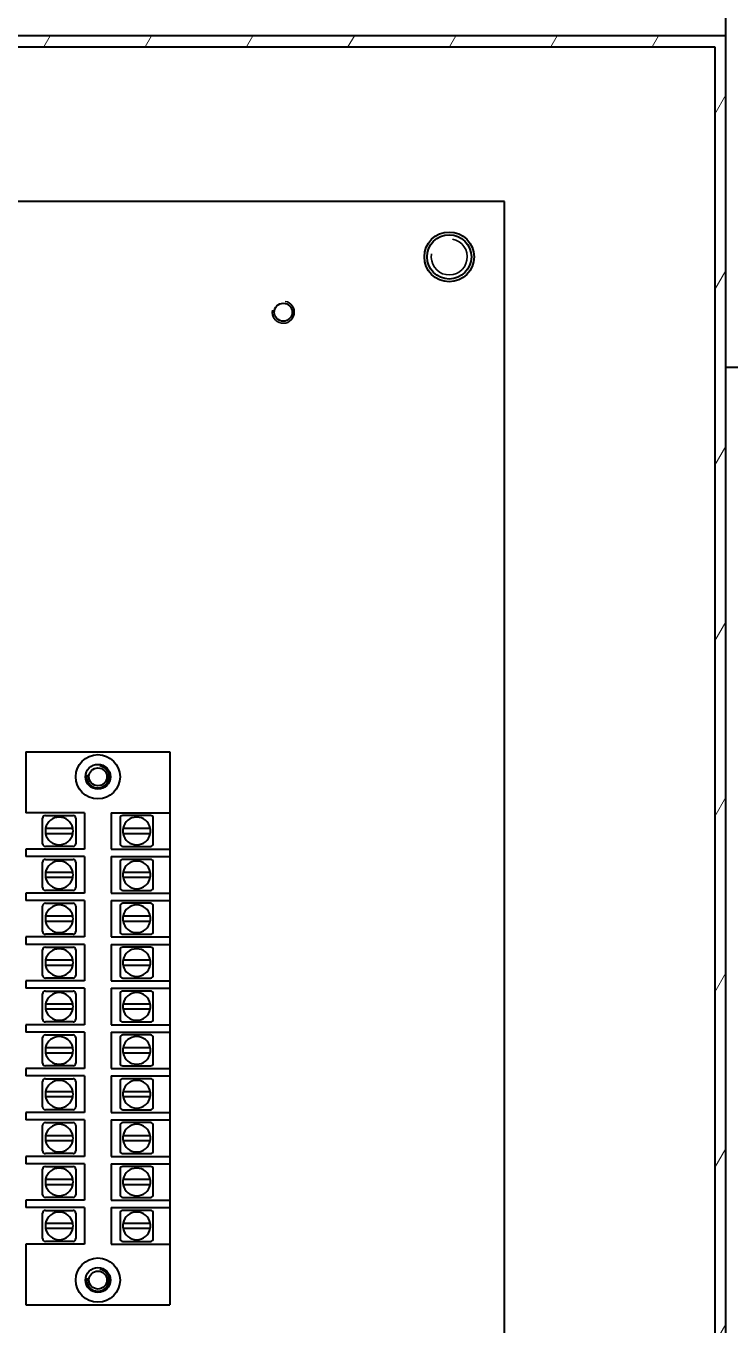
# Model space of a CAD drawing. Header units: millimetres. Extents: x 0 to 4205, y 0 to 2970.
# Drawn here: x 1985.8 to 2113.1, y 2420.3 to 2655.1 of the extents above; entities that cross this region are included whole.
import ezdxf

# ---------------------------------------------------------------- set-up
doc = ezdxf.new("R2010")
doc.units = ezdxf.units.MM
doc.header["$LTSCALE"] = 5
for name, color, linetype, lineweight in [('가시적인 것(ISO)', 3, 'Continuous', 40), ('가시적인 좁은 것(ISO)', 3, 'Continuous', 35), ('해치(ISO)', 7, 'Continuous', 18)]:
    doc.layers.add(name, color=color, linetype=linetype, lineweight=lineweight)

msp = doc.modelspace()

# ---------------------------------------------------------------- hatches: boundary and pattern name
at = {"layer": '해치(ISO)'}
h = msp.add_hatch(dxfattribs=at)
h.set_pattern_fill('ANSI31', color=256, scale=127, angle=14.99998, style=0)
h.set_pattern_definition([(60, (0, 0), (-13.74815, 7.937505), [])])
h.paths.add_polyline_path([(2112.348, 2653.391), (1685.348, 2653.391), (1685.348, 2268.391), (2112.348, 2268.391)])
h.paths.add_polyline_path([(1687.348, 2651.391), (2110.348, 2651.391), (2110.348, 2270.391), (1687.348, 2270.391)], flags=0)

# ---------------------------------------------------------------- linework, layer by layer
at = {"layer": '가시적인 것(ISO)'}
for p, q in [((2112.348, 2653.391), (2112.348, 2688.391)), ((2112.348, 2653.391), (1685.348, 2653.391)), ((2112.348, 2268.391), (2112.348, 2653.391)), ((1687.348, 2651.391), (2110.348, 2651.391)), ((2110.348, 2651.391), (2110.348, 2270.391)), ((2072.348, 2623.391), (1725.348, 2623.391)), ((2072.348, 2298.391), (2072.348, 2623.391)), ((2114.848, 2593.391), (2112.348, 2593.391)), ((1985.848, 2523.891), (1985.848, 2512.891)), ((1985.848, 2523.891), (2011.848, 2523.891)), ((2011.848, 2523.891), (2011.848, 2512.891)), ((1996.448, 2512.891), (1985.848, 2512.891)), ((1988.848, 2507.29), (1988.848, 2511.89)), ((1989.348, 2512.39), (1994.348, 2512.39)), ((1994.848, 2511.89), (1994.848, 2507.29)), ((1996.448, 2512.891), (1996.448, 2506.291)), ((2001.248, 2512.891), (2001.248, 2506.291)), ((2001.248, 2512.891), (2011.848, 2512.891)), ((2002.848, 2511.89), (2002.848, 2507.29)), ((2008.348, 2512.39), (2003.348, 2512.39)), ((2008.848, 2507.29), (2008.848, 2511.89)), ((2011.848, 2512.891), (2011.848, 2506.291)), ((1990.982, 2510.09), (1992.714, 2510.09)), ((1992.714, 2509.09), (1990.982, 2509.09)), ((2004.982, 2510.09), (2006.714, 2510.09)), ((2006.714, 2509.09), (2004.982, 2509.09)), ((1996.448, 2506.291), (1985.848, 2506.291)), ((1985.848, 2506.291), (1985.848, 2504.957)), ((1994.348, 2506.79), (1989.348, 2506.79)), ((2001.248, 2506.291), (2011.848, 2506.291)), ((2003.348, 2506.79), (2008.348, 2506.79)), ((2011.848, 2506.291), (2011.848, 2504.957)), ((1996.448, 2504.957), (1985.848, 2504.957)), ((1988.848, 2499.357), (1988.848, 2503.957)), ((1989.348, 2504.457), (1994.348, 2504.457)), ((1994.848, 2503.957), (1994.848, 2499.357)), ((1996.448, 2504.957), (1996.448, 2498.357)), ((2001.248, 2504.957), (2001.248, 2498.357)), ((2001.248, 2504.957), (2011.848, 2504.957)), ((2002.848, 2503.957), (2002.848, 2499.357)), ((2008.348, 2504.457), (2003.348, 2504.457)), ((2008.848, 2499.357), (2008.848, 2503.957)), ((2011.848, 2504.957), (2011.848, 2498.357)), ((1990.982, 2502.157), (1992.714, 2502.157)), ((2004.982, 2502.157), (2006.714, 2502.157)), ((1992.714, 2501.157), (1990.982, 2501.157)), ((2006.714, 2501.157), (2004.982, 2501.157)), ((1996.448, 2498.357), (1985.848, 2498.357)), ((1985.848, 2498.357), (1985.848, 2497.024)), ((1996.448, 2497.024), (1985.848, 2497.024)), ((1994.348, 2498.857), (1989.348, 2498.857)), ((1996.448, 2497.024), (1996.448, 2490.424)), ((2001.248, 2498.357), (2011.848, 2498.357)), ((2001.248, 2497.024), (2001.248, 2490.424)), ((2001.248, 2497.024), (2011.848, 2497.024)), ((2003.348, 2498.857), (2008.348, 2498.857)), ((2011.848, 2498.357), (2011.848, 2497.024)), ((2011.848, 2497.024), (2011.848, 2490.424)), ((1988.848, 2491.424), (1988.848, 2496.024)), ((1989.348, 2496.524), (1994.348, 2496.524)), ((1994.848, 2496.024), (1994.848, 2491.424)), ((2002.848, 2496.024), (2002.848, 2491.424)), ((2008.348, 2496.524), (2003.348, 2496.524)), ((2008.848, 2491.424), (2008.848, 2496.024)), ((1990.982, 2494.224), (1992.714, 2494.224)), ((1992.714, 2493.224), (1990.982, 2493.224)), ((2004.982, 2494.224), (2006.714, 2494.224)), ((2006.714, 2493.224), (2004.982, 2493.224)), ((1996.448, 2490.424), (1985.848, 2490.424)), ((1985.848, 2490.424), (1985.848, 2489.091)), ((1994.348, 2490.924), (1989.348, 2490.924)), ((2001.248, 2490.424), (2011.848, 2490.424)), ((2003.348, 2490.924), (2008.348, 2490.924)), ((2011.848, 2490.424), (2011.848, 2489.091)), ((1996.448, 2489.091), (1985.848, 2489.091)), ((1988.848, 2483.49), (1988.848, 2488.09)), ((1989.348, 2488.59), (1994.348, 2488.59)), ((1994.848, 2488.09), (1994.848, 2483.49)), ((1996.448, 2489.091), (1996.448, 2482.491)), ((2001.248, 2489.091), (2001.248, 2482.491)), ((2001.248, 2489.091), (2011.848, 2489.091)), ((2002.848, 2488.09), (2002.848, 2483.49)), ((2008.348, 2488.59), (2003.348, 2488.59)), ((2008.848, 2483.49), (2008.848, 2488.09)), ((2011.848, 2489.091), (2011.848, 2482.491)), ((1990.982, 2486.29), (1992.714, 2486.29)), ((1992.714, 2485.29), (1990.982, 2485.29)), ((2004.982, 2486.29), (2006.714, 2486.29)), ((2006.714, 2485.29), (2004.982, 2485.29)), ((1994.348, 2482.99), (1989.348, 2482.99)), ((2003.348, 2482.99), (2008.348, 2482.99)), ((1996.448, 2482.491), (1985.848, 2482.491)), ((1985.848, 2482.491), (1985.848, 2481.157)), ((1996.448, 2481.157), (1985.848, 2481.157)), ((1989.348, 2480.657), (1994.348, 2480.657)), ((1996.448, 2481.157), (1996.448, 2474.557)), ((2001.248, 2482.491), (2011.848, 2482.491)), ((2001.248, 2481.157), (2001.248, 2474.557)), ((2001.248, 2481.157), (2011.848, 2481.157)), ((2008.348, 2480.657), (2003.348, 2480.657)), ((2011.848, 2482.491), (2011.848, 2481.157)), ((2011.848, 2481.157), (2011.848, 2474.557)), ((1988.848, 2475.557), (1988.848, 2480.157)), ((1990.982, 2478.357), (1992.714, 2478.357)), ((1994.848, 2480.157), (1994.848, 2475.557)), ((2002.848, 2480.157), (2002.848, 2475.557)), ((2004.982, 2478.357), (2006.714, 2478.357)), ((2008.848, 2475.557), (2008.848, 2480.157)), ((1992.714, 2477.357), (1990.982, 2477.357)), ((2006.714, 2477.357), (2004.982, 2477.357)), ((1996.448, 2474.557), (1985.848, 2474.557)), ((1985.848, 2474.557), (1985.848, 2473.224)), ((1994.348, 2475.057), (1989.348, 2475.057)), ((2001.248, 2474.557), (2011.848, 2474.557)), ((2003.348, 2475.057), (2008.348, 2475.057)), ((2011.848, 2474.557), (2011.848, 2473.224)), ((1996.448, 2473.224), (1985.848, 2473.224)), ((1988.848, 2467.624), (1988.848, 2472.224)), ((1989.348, 2472.724), (1994.348, 2472.724)), ((1994.848, 2472.224), (1994.848, 2467.624)), ((1996.448, 2473.224), (1996.448, 2466.624)), ((2001.248, 2473.224), (2001.248, 2466.624)), ((2001.248, 2473.224), (2011.848, 2473.224)), ((2002.848, 2472.224), (2002.848, 2467.624)), ((2008.348, 2472.724), (2003.348, 2472.724)), ((2008.848, 2467.624), (2008.848, 2472.224)), ((2011.848, 2473.224), (2011.848, 2466.624)), ((1990.982, 2470.424), (1992.714, 2470.424)), ((1992.714, 2469.424), (1990.982, 2469.424)), ((2004.982, 2470.424), (2006.714, 2470.424)), ((2006.714, 2469.424), (2004.982, 2469.424)), ((1996.448, 2466.624), (1985.848, 2466.624)), ((1985.848, 2466.624), (1985.848, 2465.291)), ((1994.348, 2467.124), (1989.348, 2467.124)), ((2001.248, 2466.624), (2011.848, 2466.624)), ((2003.348, 2467.124), (2008.348, 2467.124)), ((2011.848, 2466.624), (2011.848, 2465.291)), ((1996.448, 2465.291), (1985.848, 2465.291)), ((1988.848, 2459.691), (1988.848, 2464.291)), ((1989.348, 2464.791), (1994.348, 2464.791)), ((1994.848, 2464.291), (1994.848, 2459.691)), ((1996.448, 2465.291), (1996.448, 2458.691)), ((2001.248, 2465.291), (2001.248, 2458.691)), ((2001.248, 2465.291), (2011.848, 2465.291)), ((2002.848, 2464.291), (2002.848, 2459.691)), ((2008.348, 2464.791), (2003.348, 2464.791)), ((2008.848, 2459.691), (2008.848, 2464.291)), ((2011.848, 2465.291), (2011.848, 2458.691)), ((1990.982, 2462.491), (1992.714, 2462.491)), ((2004.982, 2462.491), (2006.714, 2462.491)), ((1992.714, 2461.491), (1990.982, 2461.491)), ((2006.714, 2461.491), (2004.982, 2461.491)), ((1996.448, 2458.691), (1985.848, 2458.691)), ((1985.848, 2458.691), (1985.848, 2457.357)), ((1996.448, 2457.357), (1985.848, 2457.357)), ((1994.348, 2459.191), (1989.348, 2459.191)), ((1996.448, 2457.357), (1996.448, 2450.757)), ((2001.248, 2458.691), (2011.848, 2458.691)), ((2001.248, 2457.357), (2001.248, 2450.757)), ((2001.248, 2457.357), (2011.848, 2457.357)), ((2003.348, 2459.191), (2008.348, 2459.191)), ((2011.848, 2458.691), (2011.848, 2457.357)), ((2011.848, 2457.357), (2011.848, 2450.757)), ((1988.848, 2451.757), (1988.848, 2456.357)), ((1989.348, 2456.857), (1994.348, 2456.857)), ((1994.848, 2456.357), (1994.848, 2451.757)), ((2002.848, 2456.357), (2002.848, 2451.757)), ((2008.348, 2456.857), (2003.348, 2456.857)), ((2008.848, 2451.757), (2008.848, 2456.357)), ((1990.982, 2454.557), (1992.714, 2454.557)), ((1992.714, 2453.557), (1990.982, 2453.557)), ((2004.982, 2454.557), (2006.714, 2454.557)), ((2006.714, 2453.557), (2004.982, 2453.557)), ((1996.448, 2450.757), (1985.848, 2450.757)), ((1985.848, 2450.757), (1985.848, 2449.424)), ((1994.348, 2451.257), (1989.348, 2451.257)), ((2001.248, 2450.757), (2011.848, 2450.757)), ((2003.348, 2451.257), (2008.348, 2451.257)), ((2011.848, 2450.757), (2011.848, 2449.424)), ((1996.448, 2449.424), (1985.848, 2449.424)), ((1988.848, 2443.824), (1988.848, 2448.424)), ((1989.348, 2448.924), (1994.348, 2448.924)), ((1994.848, 2448.424), (1994.848, 2443.824)), ((1996.448, 2449.424), (1996.448, 2442.824)), ((2001.248, 2449.424), (2001.248, 2442.824)), ((2001.248, 2449.424), (2011.848, 2449.424)), ((2002.848, 2448.424), (2002.848, 2443.824)), ((2008.348, 2448.924), (2003.348, 2448.924)), ((2008.848, 2443.824), (2008.848, 2448.424)), ((2011.848, 2449.424), (2011.848, 2442.824)), ((1990.982, 2446.624), (1992.714, 2446.624)), ((1992.714, 2445.624), (1990.982, 2445.624)), ((2004.982, 2446.624), (2006.714, 2446.624)), ((2006.714, 2445.624), (2004.982, 2445.624)), ((1994.348, 2443.324), (1989.348, 2443.324)), ((2003.348, 2443.324), (2008.348, 2443.324)), ((1996.448, 2442.824), (1985.848, 2442.824)), ((1985.848, 2442.824), (1985.848, 2441.491)), ((1996.448, 2441.491), (1985.848, 2441.491)), ((1989.348, 2440.991), (1994.348, 2440.991)), ((1996.448, 2441.491), (1996.448, 2434.891)), ((2001.248, 2442.824), (2011.848, 2442.824)), ((2001.248, 2441.491), (2001.248, 2434.891)), ((2001.248, 2441.491), (2011.848, 2441.491)), ((2008.348, 2440.991), (2003.348, 2440.991)), ((2011.848, 2442.824), (2011.848, 2441.491)), ((2011.848, 2441.491), (2011.848, 2434.891)), ((1988.848, 2435.891), (1988.848, 2440.491)), ((1990.982, 2438.691), (1992.714, 2438.691)), ((1994.848, 2440.491), (1994.848, 2435.891)), ((2002.848, 2440.491), (2002.848, 2435.891)), ((2004.982, 2438.691), (2006.714, 2438.691)), ((2008.848, 2435.891), (2008.848, 2440.491)), ((1992.714, 2437.691), (1990.982, 2437.691)), ((2006.714, 2437.691), (2004.982, 2437.691)), ((1996.448, 2434.891), (1985.848, 2434.891)), ((1985.848, 2434.891), (1985.848, 2423.891)), ((1994.348, 2435.391), (1989.348, 2435.391)), ((2001.248, 2434.891), (2011.848, 2434.891)), ((2003.348, 2435.391), (2008.348, 2435.391)), ((2011.848, 2434.891), (2011.848, 2423.891)), ((1985.848, 2423.891), (2011.848, 2423.891))]:
    msp.add_line(p, q, dxfattribs=at)
for centre, radius in [((2062.348, 2613.391), 4.5), ((2062.348, 2613.391), 4), ((2032.348, 2603.391), 1.621), ((1998.848, 2519.391), 4), ((1998.848, 2519.391), 2.25), ((1998.848, 2519.391), 1.621), ((1998.848, 2428.391), 4), ((1998.848, 2428.391), 2.25), ((1998.848, 2428.391), 1.621)]:
    msp.add_circle(centre, radius, dxfattribs=at)
for centre, radius, start, end in [((1989.348, 2511.89), 0.5, 90, 180), ((1991.848, 2509.59), 2.5, 11.53696, 168.46304), ((1994.348, 2511.89), 0.5, 0, 90), ((2003.348, 2511.89), 0.5, 90, 180), ((2005.848, 2509.59), 2.5, 11.53696, 168.46304), ((2008.348, 2511.89), 0.5, 0, 90), ((1991.848, 2509.59), 2.5, 168.46304, 191.53696), ((1991.848, 2509.59), 2.5, 191.53696, 348.46304), ((1991.848, 2509.59), 2.5, 348.46304, 11.53696), ((2005.848, 2509.59), 2.5, 168.46304, 191.53696), ((2005.848, 2509.59), 2.5, 191.53696, 348.46304), ((2005.848, 2509.59), 2.5, 348.46304, 11.53696), ((1989.348, 2507.29), 0.5, 180, 270), ((1994.348, 2507.29), 0.5, 270, 0), ((2003.348, 2507.29), 0.5, 180, 270), ((2008.348, 2507.29), 0.5, 270, 0), ((1989.348, 2503.957), 0.5, 90, 180), ((1991.848, 2501.657), 2.5, 11.53696, 168.46304), ((1994.348, 2503.957), 0.5, 0, 90), ((2003.348, 2503.957), 0.5, 90, 180), ((2005.848, 2501.657), 2.5, 11.53696, 168.46304), ((2008.348, 2503.957), 0.5, 0, 90), ((1991.848, 2501.657), 2.5, 168.46304, 191.53696), ((1991.848, 2501.657), 2.5, 348.46304, 11.53696), ((2005.848, 2501.657), 2.5, 168.46304, 191.53696), ((2005.848, 2501.657), 2.5, 348.46304, 11.53696), ((1989.348, 2499.357), 0.5, 180, 270), ((1991.848, 2501.657), 2.5, 191.53696, 348.46304), ((1994.348, 2499.357), 0.5, 270, 0), ((2003.348, 2499.357), 0.5, 180, 270), ((2005.848, 2501.657), 2.5, 191.53696, 348.46304), ((2008.348, 2499.357), 0.5, 270, 0), ((1989.348, 2496.024), 0.5, 90, 180), ((1991.848, 2493.724), 2.5, 11.53696, 168.46304), ((1994.348, 2496.024), 0.5, 0, 90), ((2003.348, 2496.024), 0.5, 90, 180), ((2005.848, 2493.724), 2.5, 11.53696, 168.46304), ((2008.348, 2496.024), 0.5, 0, 90), ((1991.848, 2493.724), 2.5, 168.46304, 191.53696), ((1991.848, 2493.724), 2.5, 191.53696, 348.46304), ((1991.848, 2493.724), 2.5, 348.46304, 11.53696), ((2005.848, 2493.724), 2.5, 168.46304, 191.53696), ((2005.848, 2493.724), 2.5, 191.53696, 348.46304), ((2005.848, 2493.724), 2.5, 348.46304, 11.53696), ((1989.348, 2491.424), 0.5, 180, 270), ((1994.348, 2491.424), 0.5, 270, 0), ((2003.348, 2491.424), 0.5, 180, 270), ((2008.348, 2491.424), 0.5, 270, 0), ((1989.348, 2488.09), 0.5, 90, 180), ((1991.848, 2485.79), 2.5, 11.53696, 168.46304), ((1994.348, 2488.09), 0.5, 0, 90), ((2003.348, 2488.09), 0.5, 90, 180), ((2005.848, 2485.79), 2.5, 11.53696, 168.46304), ((2008.348, 2488.09), 0.5, 0, 90), ((1991.848, 2485.79), 2.5, 168.46304, 191.53696), ((1991.848, 2485.79), 2.5, 191.53696, 348.46304), ((1991.848, 2485.79), 2.5, 348.46304, 11.53696), ((2005.848, 2485.79), 2.5, 168.46304, 191.53696), ((2005.848, 2485.79), 2.5, 191.53696, 348.46304), ((2005.848, 2485.79), 2.5, 348.46304, 11.53696), ((1989.348, 2483.49), 0.5, 180, 270), ((1994.348, 2483.49), 0.5, 270, 0), ((2003.348, 2483.49), 0.5, 180, 270), ((2008.348, 2483.49), 0.5, 270, 0), ((1989.348, 2480.157), 0.5, 90, 180), ((1994.348, 2480.157), 0.5, 0, 90), ((2003.348, 2480.157), 0.5, 90, 180), ((2008.348, 2480.157), 0.5, 0, 90), ((1991.848, 2477.857), 2.5, 168.46304, 191.53696), ((1991.848, 2477.857), 2.5, 11.53696, 168.46304), ((1991.848, 2477.857), 2.5, 348.46304, 11.53696), ((2005.848, 2477.857), 2.5, 168.46304, 191.53696), ((2005.848, 2477.857), 2.5, 11.53696, 168.46304), ((2005.848, 2477.857), 2.5, 348.46304, 11.53696), ((1991.848, 2477.857), 2.5, 191.53696, 348.46304), ((2005.848, 2477.857), 2.5, 191.53696, 348.46304), ((1989.348, 2475.557), 0.5, 180, 270), ((1994.348, 2475.557), 0.5, 270, 0), ((2003.348, 2475.557), 0.5, 180, 270), ((2008.348, 2475.557), 0.5, 270, 0), ((1989.348, 2472.224), 0.5, 90, 180), ((1991.848, 2469.924), 2.5, 11.53696, 168.46304), ((1994.348, 2472.224), 0.5, 0, 90), ((2003.348, 2472.224), 0.5, 90, 180), ((2005.848, 2469.924), 2.5, 11.53696, 168.46304), ((2008.348, 2472.224), 0.5, 0, 90), ((1991.848, 2469.924), 2.5, 168.46304, 191.53696), ((1991.848, 2469.924), 2.5, 191.53696, 348.46304), ((1991.848, 2469.924), 2.5, 348.46304, 11.53696), ((2005.848, 2469.924), 2.5, 168.46304, 191.53696), ((2005.848, 2469.924), 2.5, 191.53696, 348.46304), ((2005.848, 2469.924), 2.5, 348.46304, 11.53696), ((1989.348, 2467.624), 0.5, 180, 270), ((1994.348, 2467.624), 0.5, 270, 0), ((2003.348, 2467.624), 0.5, 180, 270), ((2008.348, 2467.624), 0.5, 270, 0), ((1989.348, 2464.291), 0.5, 90, 180), ((1991.848, 2461.991), 2.5, 11.53696, 168.46304), ((1994.348, 2464.291), 0.5, 0, 90), ((2003.348, 2464.291), 0.5, 90, 180), ((2005.848, 2461.991), 2.5, 11.53696, 168.46304), ((2008.348, 2464.291), 0.5, 0, 90), ((1991.848, 2461.991), 2.5, 168.46304, 191.53696), ((1991.848, 2461.991), 2.5, 348.46304, 11.53696), ((2005.848, 2461.991), 2.5, 168.46304, 191.53696), ((2005.848, 2461.991), 2.5, 348.46304, 11.53696), ((1989.348, 2459.691), 0.5, 180, 270), ((1991.848, 2461.991), 2.5, 191.53696, 348.46304), ((1994.348, 2459.691), 0.5, 270, 0), ((2003.348, 2459.691), 0.5, 180, 270), ((2005.848, 2461.991), 2.5, 191.53696, 348.46304), ((2008.348, 2459.691), 0.5, 270, 0), ((1989.348, 2456.357), 0.5, 90, 180), ((1991.848, 2454.057), 2.5, 11.53696, 168.46304), ((1994.348, 2456.357), 0.5, 0, 90), ((2003.348, 2456.357), 0.5, 90, 180), ((2005.848, 2454.057), 2.5, 11.53696, 168.46304), ((2008.348, 2456.357), 0.5, 0, 90), ((1991.848, 2454.057), 2.5, 168.46304, 191.53696), ((1991.848, 2454.057), 2.5, 191.53696, 348.46304), ((1991.848, 2454.057), 2.5, 348.46304, 11.53696), ((2005.848, 2454.057), 2.5, 168.46304, 191.53696), ((2005.848, 2454.057), 2.5, 191.53696, 348.46304), ((2005.848, 2454.057), 2.5, 348.46304, 11.53696), ((1989.348, 2451.757), 0.5, 180, 270), ((1994.348, 2451.757), 0.5, 270, 0), ((2003.348, 2451.757), 0.5, 180, 270), ((2008.348, 2451.757), 0.5, 270, 0), ((1989.348, 2448.424), 0.5, 90, 180), ((1991.848, 2446.124), 2.5, 11.53696, 168.46304), ((1994.348, 2448.424), 0.5, 0, 90), ((2003.348, 2448.424), 0.5, 90, 180), ((2005.848, 2446.124), 2.5, 11.53696, 168.46304), ((2008.348, 2448.424), 0.5, 0, 90), ((1991.848, 2446.124), 2.5, 168.46304, 191.53696), ((1991.848, 2446.124), 2.5, 191.53696, 348.46304), ((1991.848, 2446.124), 2.5, 348.46304, 11.53696), ((2005.848, 2446.124), 2.5, 168.46304, 191.53696), ((2005.848, 2446.124), 2.5, 191.53696, 348.46304), ((2005.848, 2446.124), 2.5, 348.46304, 11.53696), ((1989.348, 2443.824), 0.5, 180, 270), ((1994.348, 2443.824), 0.5, 270, 0), ((2003.348, 2443.824), 0.5, 180, 270), ((2008.348, 2443.824), 0.5, 270, 0), ((1989.348, 2440.491), 0.5, 90, 180), ((1991.848, 2438.191), 2.5, 11.53696, 168.46304), ((1994.348, 2440.491), 0.5, 0, 90), ((2003.348, 2440.491), 0.5, 90, 180), ((2005.848, 2438.191), 2.5, 11.53696, 168.46304), ((2008.348, 2440.491), 0.5, 0, 90), ((1991.848, 2438.191), 2.5, 168.46304, 191.53696), ((1991.848, 2438.191), 2.5, 348.46304, 11.53696), ((2005.848, 2438.191), 2.5, 168.46304, 191.53696), ((2005.848, 2438.191), 2.5, 348.46304, 11.53696), ((1989.348, 2435.891), 0.5, 180, 270), ((1991.848, 2438.191), 2.5, 191.53696, 348.46304), ((1994.348, 2435.891), 0.5, 270, 0), ((2003.348, 2435.891), 0.5, 180, 270), ((2005.848, 2438.191), 2.5, 191.53696, 348.46304), ((2008.348, 2435.891), 0.5, 270, 0)]:
    msp.add_arc(centre, radius, start, end, dxfattribs=at)
for points, knots in [([(1989.398, 2510.09), (1989.415, 2510.09), (1989.441, 2510.09), (1989.582, 2510.09), (1989.706, 2510.09), (1989.971, 2510.09), (1990.161, 2510.09), (1990.529, 2510.09), (1990.774, 2510.09), (1990.982, 2510.09)], [-0.31094853, -0.31094853, -0.31094853, -0.31094853, -0.25618365, -0.25618365, -0.20086386, -0.20086386, -0.14409869, -0.14409869, -0.08182847, -0.08182847, -0.08182847, -0.08182847]), ([(1990.982, 2509.09), (1990.774, 2509.09), (1990.529, 2509.09), (1990.161, 2509.09), (1989.971, 2509.09), (1989.706, 2509.09), (1989.582, 2509.09), (1989.441, 2509.09), (1989.415, 2509.09), (1989.398, 2509.09)], [0.08182847, 0.08182847, 0.08182847, 0.08182847, 0.14409869, 0.14409869, 0.20086386, 0.20086386, 0.25618365, 0.25618365, 0.31094853, 0.31094853, 0.31094853, 0.31094853]), ([(1992.714, 2510.09), (1992.921, 2510.09), (1993.166, 2510.09), (1993.534, 2510.09), (1993.724, 2510.09), (1993.989, 2510.09), (1994.113, 2510.09), (1994.254, 2510.09), (1994.28, 2510.09), (1994.297, 2510.09)], [0.08182847, 0.08182847, 0.08182847, 0.08182847, 0.14409869, 0.14409869, 0.20086386, 0.20086386, 0.25618365, 0.25618365, 0.31094853, 0.31094853, 0.31094853, 0.31094853]), ([(1994.297, 2509.09), (1994.28, 2509.09), (1994.254, 2509.09), (1994.113, 2509.09), (1993.989, 2509.09), (1993.724, 2509.09), (1993.534, 2509.09), (1993.166, 2509.09), (1992.921, 2509.09), (1992.714, 2509.09)], [-0.31094853, -0.31094853, -0.31094853, -0.31094853, -0.25618365, -0.25618365, -0.20086386, -0.20086386, -0.14409869, -0.14409869, -0.08182847, -0.08182847, -0.08182847, -0.08182847]), ([(2003.398, 2510.09), (2003.415, 2510.09), (2003.441, 2510.09), (2003.582, 2510.09), (2003.706, 2510.09), (2003.971, 2510.09), (2004.161, 2510.09), (2004.529, 2510.09), (2004.774, 2510.09), (2004.982, 2510.09)], [0.31094853, 0.31094853, 0.31094853, 0.31094853, 0.36571341, 0.36571341, 0.4210332, 0.4210332, 0.47779837, 0.47779837, 0.54006859, 0.54006859, 0.54006859, 0.54006859]), ([(2004.982, 2509.09), (2004.774, 2509.09), (2004.529, 2509.09), (2004.161, 2509.09), (2003.971, 2509.09), (2003.706, 2509.09), (2003.582, 2509.09), (2003.441, 2509.09), (2003.415, 2509.09), (2003.398, 2509.09)], [0.70372553, 0.70372553, 0.70372553, 0.70372553, 0.76599575, 0.76599575, 0.82276093, 0.82276093, 0.87808072, 0.87808072, 0.93284559, 0.93284559, 0.93284559, 0.93284559]), ([(2006.714, 2510.09), (2006.921, 2510.09), (2007.166, 2510.09), (2007.534, 2510.09), (2007.724, 2510.09), (2007.989, 2510.09), (2008.113, 2510.09), (2008.254, 2510.09), (2008.28, 2510.09), (2008.297, 2510.09)], [0.70372553, 0.70372553, 0.70372553, 0.70372553, 0.76599575, 0.76599575, 0.82276093, 0.82276093, 0.87808072, 0.87808072, 0.93284559, 0.93284559, 0.93284559, 0.93284559]), ([(2008.297, 2509.09), (2008.28, 2509.09), (2008.254, 2509.09), (2008.113, 2509.09), (2007.989, 2509.09), (2007.724, 2509.09), (2007.534, 2509.09), (2007.166, 2509.09), (2006.921, 2509.09), (2006.714, 2509.09)], [0.31094853, 0.31094853, 0.31094853, 0.31094853, 0.36571341, 0.36571341, 0.4210332, 0.4210332, 0.47779837, 0.47779837, 0.54006859, 0.54006859, 0.54006859, 0.54006859]), ([(1989.398, 2502.157), (1989.415, 2502.157), (1989.441, 2502.157), (1989.582, 2502.157), (1989.706, 2502.157), (1989.971, 2502.157), (1990.161, 2502.157), (1990.529, 2502.157), (1990.774, 2502.157), (1990.982, 2502.157)], [-0.31094853, -0.31094853, -0.31094853, -0.31094853, -0.25618365, -0.25618365, -0.20086386, -0.20086386, -0.14409869, -0.14409869, -0.08182847, -0.08182847, -0.08182847, -0.08182847]), ([(1992.714, 2502.157), (1992.921, 2502.157), (1993.166, 2502.157), (1993.534, 2502.157), (1993.724, 2502.157), (1993.989, 2502.157), (1994.113, 2502.157), (1994.254, 2502.157), (1994.28, 2502.157), (1994.297, 2502.157)], [0.08182847, 0.08182847, 0.08182847, 0.08182847, 0.14409869, 0.14409869, 0.20086386, 0.20086386, 0.25618365, 0.25618365, 0.31094853, 0.31094853, 0.31094853, 0.31094853]), ([(2003.398, 2502.157), (2003.415, 2502.157), (2003.441, 2502.157), (2003.582, 2502.157), (2003.706, 2502.157), (2003.971, 2502.157), (2004.161, 2502.157), (2004.529, 2502.157), (2004.774, 2502.157), (2004.982, 2502.157)], [0.31094853, 0.31094853, 0.31094853, 0.31094853, 0.36571341, 0.36571341, 0.4210332, 0.4210332, 0.47779837, 0.47779837, 0.54006859, 0.54006859, 0.54006859, 0.54006859]), ([(2006.714, 2502.157), (2006.921, 2502.157), (2007.166, 2502.157), (2007.534, 2502.157), (2007.724, 2502.157), (2007.989, 2502.157), (2008.113, 2502.157), (2008.254, 2502.157), (2008.28, 2502.157), (2008.297, 2502.157)], [0.70372553, 0.70372553, 0.70372553, 0.70372553, 0.76599575, 0.76599575, 0.82276093, 0.82276093, 0.87808072, 0.87808072, 0.93284559, 0.93284559, 0.93284559, 0.93284559]), ([(1990.982, 2501.157), (1990.774, 2501.157), (1990.529, 2501.157), (1990.161, 2501.157), (1989.971, 2501.157), (1989.706, 2501.157), (1989.582, 2501.157), (1989.441, 2501.157), (1989.415, 2501.157), (1989.398, 2501.157)], [0.08182847, 0.08182847, 0.08182847, 0.08182847, 0.14409869, 0.14409869, 0.20086386, 0.20086386, 0.25618365, 0.25618365, 0.31094853, 0.31094853, 0.31094853, 0.31094853]), ([(1994.297, 2501.157), (1994.28, 2501.157), (1994.254, 2501.157), (1994.113, 2501.157), (1993.989, 2501.157), (1993.724, 2501.157), (1993.534, 2501.157), (1993.166, 2501.157), (1992.921, 2501.157), (1992.714, 2501.157)], [-0.31094853, -0.31094853, -0.31094853, -0.31094853, -0.25618365, -0.25618365, -0.20086386, -0.20086386, -0.14409869, -0.14409869, -0.08182847, -0.08182847, -0.08182847, -0.08182847]), ([(2004.982, 2501.157), (2004.774, 2501.157), (2004.529, 2501.157), (2004.161, 2501.157), (2003.971, 2501.157), (2003.706, 2501.157), (2003.582, 2501.157), (2003.441, 2501.157), (2003.415, 2501.157), (2003.398, 2501.157)], [0.70372553, 0.70372553, 0.70372553, 0.70372553, 0.76599575, 0.76599575, 0.82276093, 0.82276093, 0.87808072, 0.87808072, 0.93284559, 0.93284559, 0.93284559, 0.93284559]), ([(2008.297, 2501.157), (2008.28, 2501.157), (2008.254, 2501.157), (2008.113, 2501.157), (2007.989, 2501.157), (2007.724, 2501.157), (2007.534, 2501.157), (2007.166, 2501.157), (2006.921, 2501.157), (2006.714, 2501.157)], [0.31094853, 0.31094853, 0.31094853, 0.31094853, 0.36571341, 0.36571341, 0.4210332, 0.4210332, 0.47779837, 0.47779837, 0.54006859, 0.54006859, 0.54006859, 0.54006859]), ([(1989.398, 2494.224), (1989.415, 2494.224), (1989.441, 2494.224), (1989.582, 2494.224), (1989.706, 2494.224), (1989.971, 2494.224), (1990.161, 2494.224), (1990.529, 2494.224), (1990.774, 2494.224), (1990.982, 2494.224)], [-0.31094853, -0.31094853, -0.31094853, -0.31094853, -0.25618365, -0.25618365, -0.20086386, -0.20086386, -0.14409869, -0.14409869, -0.08182847, -0.08182847, -0.08182847, -0.08182847]), ([(1990.982, 2493.224), (1990.774, 2493.224), (1990.529, 2493.224), (1990.161, 2493.224), (1989.971, 2493.224), (1989.706, 2493.224), (1989.582, 2493.224), (1989.441, 2493.224), (1989.415, 2493.224), (1989.398, 2493.224)], [0.08182847, 0.08182847, 0.08182847, 0.08182847, 0.14409869, 0.14409869, 0.20086386, 0.20086386, 0.25618365, 0.25618365, 0.31094853, 0.31094853, 0.31094853, 0.31094853]), ([(1992.714, 2494.224), (1992.921, 2494.224), (1993.166, 2494.224), (1993.534, 2494.224), (1993.724, 2494.224), (1993.989, 2494.224), (1994.113, 2494.224), (1994.254, 2494.224), (1994.28, 2494.224), (1994.297, 2494.224)], [0.08182847, 0.08182847, 0.08182847, 0.08182847, 0.14409869, 0.14409869, 0.20086386, 0.20086386, 0.25618365, 0.25618365, 0.31094853, 0.31094853, 0.31094853, 0.31094853]), ([(1994.297, 2493.224), (1994.28, 2493.224), (1994.254, 2493.224), (1994.113, 2493.224), (1993.989, 2493.224), (1993.724, 2493.224), (1993.534, 2493.224), (1993.166, 2493.224), (1992.921, 2493.224), (1992.714, 2493.224)], [-0.31094853, -0.31094853, -0.31094853, -0.31094853, -0.25618365, -0.25618365, -0.20086386, -0.20086386, -0.14409869, -0.14409869, -0.08182847, -0.08182847, -0.08182847, -0.08182847]), ([(2003.398, 2494.224), (2003.415, 2494.224), (2003.441, 2494.224), (2003.582, 2494.224), (2003.706, 2494.224), (2003.971, 2494.224), (2004.161, 2494.224), (2004.529, 2494.224), (2004.774, 2494.224), (2004.982, 2494.224)], [0.31094853, 0.31094853, 0.31094853, 0.31094853, 0.36571341, 0.36571341, 0.4210332, 0.4210332, 0.47779837, 0.47779837, 0.54006859, 0.54006859, 0.54006859, 0.54006859]), ([(2004.982, 2493.224), (2004.774, 2493.224), (2004.529, 2493.224), (2004.161, 2493.224), (2003.971, 2493.224), (2003.706, 2493.224), (2003.582, 2493.224), (2003.441, 2493.224), (2003.415, 2493.224), (2003.398, 2493.224)], [0.70372553, 0.70372553, 0.70372553, 0.70372553, 0.76599575, 0.76599575, 0.82276093, 0.82276093, 0.87808072, 0.87808072, 0.93284559, 0.93284559, 0.93284559, 0.93284559]), ([(2006.714, 2494.224), (2006.921, 2494.224), (2007.166, 2494.224), (2007.534, 2494.224), (2007.724, 2494.224), (2007.989, 2494.224), (2008.113, 2494.224), (2008.254, 2494.224), (2008.28, 2494.224), (2008.297, 2494.224)], [0.70372553, 0.70372553, 0.70372553, 0.70372553, 0.76599575, 0.76599575, 0.82276093, 0.82276093, 0.87808072, 0.87808072, 0.93284559, 0.93284559, 0.93284559, 0.93284559]), ([(2008.297, 2493.224), (2008.28, 2493.224), (2008.254, 2493.224), (2008.113, 2493.224), (2007.989, 2493.224), (2007.724, 2493.224), (2007.534, 2493.224), (2007.166, 2493.224), (2006.921, 2493.224), (2006.714, 2493.224)], [0.31094853, 0.31094853, 0.31094853, 0.31094853, 0.36571341, 0.36571341, 0.4210332, 0.4210332, 0.47779837, 0.47779837, 0.54006859, 0.54006859, 0.54006859, 0.54006859]), ([(1989.398, 2486.29), (1989.415, 2486.29), (1989.441, 2486.29), (1989.582, 2486.29), (1989.706, 2486.29), (1989.971, 2486.29), (1990.161, 2486.29), (1990.529, 2486.29), (1990.774, 2486.29), (1990.982, 2486.29)], [-0.31094853, -0.31094853, -0.31094853, -0.31094853, -0.25618365, -0.25618365, -0.20086386, -0.20086386, -0.14409869, -0.14409869, -0.08182847, -0.08182847, -0.08182847, -0.08182847]), ([(1990.982, 2485.29), (1990.774, 2485.29), (1990.529, 2485.29), (1990.161, 2485.29), (1989.971, 2485.29), (1989.706, 2485.29), (1989.582, 2485.29), (1989.441, 2485.29), (1989.415, 2485.29), (1989.398, 2485.29)], [0.08182847, 0.08182847, 0.08182847, 0.08182847, 0.14409869, 0.14409869, 0.20086386, 0.20086386, 0.25618365, 0.25618365, 0.31094853, 0.31094853, 0.31094853, 0.31094853]), ([(1992.714, 2486.29), (1992.921, 2486.29), (1993.166, 2486.29), (1993.534, 2486.29), (1993.724, 2486.29), (1993.989, 2486.29), (1994.113, 2486.29), (1994.254, 2486.29), (1994.28, 2486.29), (1994.297, 2486.29)], [0.08182847, 0.08182847, 0.08182847, 0.08182847, 0.14409869, 0.14409869, 0.20086386, 0.20086386, 0.25618365, 0.25618365, 0.31094853, 0.31094853, 0.31094853, 0.31094853]), ([(1994.297, 2485.29), (1994.28, 2485.29), (1994.254, 2485.29), (1994.113, 2485.29), (1993.989, 2485.29), (1993.724, 2485.29), (1993.534, 2485.29), (1993.166, 2485.29), (1992.921, 2485.29), (1992.714, 2485.29)], [-0.31094853, -0.31094853, -0.31094853, -0.31094853, -0.25618365, -0.25618365, -0.20086386, -0.20086386, -0.14409869, -0.14409869, -0.08182847, -0.08182847, -0.08182847, -0.08182847]), ([(2003.398, 2486.29), (2003.415, 2486.29), (2003.441, 2486.29), (2003.582, 2486.29), (2003.706, 2486.29), (2003.971, 2486.29), (2004.161, 2486.29), (2004.529, 2486.29), (2004.774, 2486.29), (2004.982, 2486.29)], [0.31094853, 0.31094853, 0.31094853, 0.31094853, 0.36571341, 0.36571341, 0.4210332, 0.4210332, 0.47779837, 0.47779837, 0.54006859, 0.54006859, 0.54006859, 0.54006859]), ([(2004.982, 2485.29), (2004.774, 2485.29), (2004.529, 2485.29), (2004.161, 2485.29), (2003.971, 2485.29), (2003.706, 2485.29), (2003.582, 2485.29), (2003.441, 2485.29), (2003.415, 2485.29), (2003.398, 2485.29)], [0.70372553, 0.70372553, 0.70372553, 0.70372553, 0.76599575, 0.76599575, 0.82276093, 0.82276093, 0.87808072, 0.87808072, 0.93284559, 0.93284559, 0.93284559, 0.93284559]), ([(2006.714, 2486.29), (2006.921, 2486.29), (2007.166, 2486.29), (2007.534, 2486.29), (2007.724, 2486.29), (2007.989, 2486.29), (2008.113, 2486.29), (2008.254, 2486.29), (2008.28, 2486.29), (2008.297, 2486.29)], [0.70372553, 0.70372553, 0.70372553, 0.70372553, 0.76599575, 0.76599575, 0.82276093, 0.82276093, 0.87808072, 0.87808072, 0.93284559, 0.93284559, 0.93284559, 0.93284559]), ([(2008.297, 2485.29), (2008.28, 2485.29), (2008.254, 2485.29), (2008.113, 2485.29), (2007.989, 2485.29), (2007.724, 2485.29), (2007.534, 2485.29), (2007.166, 2485.29), (2006.921, 2485.29), (2006.714, 2485.29)], [0.31094853, 0.31094853, 0.31094853, 0.31094853, 0.36571341, 0.36571341, 0.4210332, 0.4210332, 0.47779837, 0.47779837, 0.54006859, 0.54006859, 0.54006859, 0.54006859]), ([(1989.398, 2478.357), (1989.415, 2478.357), (1989.441, 2478.357), (1989.582, 2478.357), (1989.706, 2478.357), (1989.971, 2478.357), (1990.161, 2478.357), (1990.529, 2478.357), (1990.774, 2478.357), (1990.982, 2478.357)], [-0.31094853, -0.31094853, -0.31094853, -0.31094853, -0.25618365, -0.25618365, -0.20086386, -0.20086386, -0.14409869, -0.14409869, -0.08182847, -0.08182847, -0.08182847, -0.08182847]), ([(1992.714, 2478.357), (1992.921, 2478.357), (1993.166, 2478.357), (1993.534, 2478.357), (1993.724, 2478.357), (1993.989, 2478.357), (1994.113, 2478.357), (1994.254, 2478.357), (1994.28, 2478.357), (1994.297, 2478.357)], [0.08182847, 0.08182847, 0.08182847, 0.08182847, 0.14409869, 0.14409869, 0.20086386, 0.20086386, 0.25618365, 0.25618365, 0.31094853, 0.31094853, 0.31094853, 0.31094853]), ([(2003.398, 2478.357), (2003.415, 2478.357), (2003.441, 2478.357), (2003.582, 2478.357), (2003.706, 2478.357), (2003.971, 2478.357), (2004.161, 2478.357), (2004.529, 2478.357), (2004.774, 2478.357), (2004.982, 2478.357)], [0.31094853, 0.31094853, 0.31094853, 0.31094853, 0.36571341, 0.36571341, 0.4210332, 0.4210332, 0.47779837, 0.47779837, 0.54006859, 0.54006859, 0.54006859, 0.54006859]), ([(2006.714, 2478.357), (2006.921, 2478.357), (2007.166, 2478.357), (2007.534, 2478.357), (2007.724, 2478.357), (2007.989, 2478.357), (2008.113, 2478.357), (2008.254, 2478.357), (2008.28, 2478.357), (2008.297, 2478.357)], [0.70372553, 0.70372553, 0.70372553, 0.70372553, 0.76599575, 0.76599575, 0.82276093, 0.82276093, 0.87808072, 0.87808072, 0.93284559, 0.93284559, 0.93284559, 0.93284559]), ([(1990.982, 2477.357), (1990.777, 2477.357), (1990.534, 2477.357), (1990.171, 2477.357), (1989.982, 2477.357), (1989.714, 2477.357), (1989.587, 2477.357), (1989.442, 2477.357), (1989.416, 2477.357), (1989.398, 2477.357)], [0.08182847, 0.08182847, 0.08182847, 0.08182847, 0.14329127, 0.14329127, 0.19931982, 0.19931982, 0.25542444, 0.25542444, 0.31094841, 0.31094841, 0.31094841, 0.31094841]), ([(1994.297, 2477.357), (1994.279, 2477.357), (1994.253, 2477.357), (1994.108, 2477.357), (1993.981, 2477.357), (1993.713, 2477.357), (1993.524, 2477.357), (1993.161, 2477.357), (1992.918, 2477.357), (1992.714, 2477.357)], [-0.31094841, -0.31094841, -0.31094841, -0.31094841, -0.25542444, -0.25542444, -0.19931982, -0.19931982, -0.14329127, -0.14329127, -0.08182847, -0.08182847, -0.08182847, -0.08182847]), ([(2004.982, 2477.357), (2004.777, 2477.357), (2004.534, 2477.357), (2004.171, 2477.357), (2003.982, 2477.357), (2003.714, 2477.357), (2003.587, 2477.357), (2003.442, 2477.357), (2003.416, 2477.357), (2003.398, 2477.357)], [0.7037253, 0.7037253, 0.7037253, 0.7037253, 0.7651881, 0.7651881, 0.82121665, 0.82121665, 0.87732127, 0.87732127, 0.93284524, 0.93284524, 0.93284524, 0.93284524]), ([(2008.297, 2477.357), (2008.279, 2477.357), (2008.253, 2477.357), (2008.108, 2477.357), (2007.981, 2477.357), (2007.713, 2477.357), (2007.524, 2477.357), (2007.161, 2477.357), (2006.918, 2477.357), (2006.714, 2477.357)], [0.31094841, 0.31094841, 0.31094841, 0.31094841, 0.36647239, 0.36647239, 0.42257701, 0.42257701, 0.47860556, 0.47860556, 0.54006836, 0.54006836, 0.54006836, 0.54006836]), ([(1989.398, 2470.424), (1989.415, 2470.424), (1989.441, 2470.424), (1989.582, 2470.424), (1989.706, 2470.424), (1989.971, 2470.424), (1990.161, 2470.424), (1990.529, 2470.424), (1990.774, 2470.424), (1990.982, 2470.424)], [-0.31094853, -0.31094853, -0.31094853, -0.31094853, -0.25618365, -0.25618365, -0.20086386, -0.20086386, -0.14409869, -0.14409869, -0.08182847, -0.08182847, -0.08182847, -0.08182847]), ([(1990.982, 2469.424), (1990.777, 2469.424), (1990.534, 2469.424), (1990.171, 2469.424), (1989.982, 2469.424), (1989.714, 2469.424), (1989.587, 2469.424), (1989.442, 2469.424), (1989.416, 2469.424), (1989.398, 2469.424)], [0.08182847, 0.08182847, 0.08182847, 0.08182847, 0.14329127, 0.14329127, 0.19931982, 0.19931982, 0.25542444, 0.25542444, 0.31094841, 0.31094841, 0.31094841, 0.31094841]), ([(1992.714, 2470.424), (1992.921, 2470.424), (1993.166, 2470.424), (1993.534, 2470.424), (1993.724, 2470.424), (1993.989, 2470.424), (1994.113, 2470.424), (1994.254, 2470.424), (1994.28, 2470.424), (1994.297, 2470.424)], [0.08182847, 0.08182847, 0.08182847, 0.08182847, 0.14409869, 0.14409869, 0.20086386, 0.20086386, 0.25618365, 0.25618365, 0.31094853, 0.31094853, 0.31094853, 0.31094853]), ([(1994.297, 2469.424), (1994.279, 2469.424), (1994.253, 2469.424), (1994.108, 2469.424), (1993.981, 2469.424), (1993.713, 2469.424), (1993.524, 2469.424), (1993.161, 2469.424), (1992.918, 2469.424), (1992.714, 2469.424)], [-0.31094841, -0.31094841, -0.31094841, -0.31094841, -0.25542444, -0.25542444, -0.19931982, -0.19931982, -0.14329127, -0.14329127, -0.08182847, -0.08182847, -0.08182847, -0.08182847]), ([(2003.398, 2470.424), (2003.415, 2470.424), (2003.441, 2470.424), (2003.582, 2470.424), (2003.706, 2470.424), (2003.971, 2470.424), (2004.161, 2470.424), (2004.529, 2470.424), (2004.774, 2470.424), (2004.982, 2470.424)], [0.31094853, 0.31094853, 0.31094853, 0.31094853, 0.36571341, 0.36571341, 0.4210332, 0.4210332, 0.47779837, 0.47779837, 0.54006859, 0.54006859, 0.54006859, 0.54006859]), ([(2004.982, 2469.424), (2004.777, 2469.424), (2004.534, 2469.424), (2004.171, 2469.424), (2003.982, 2469.424), (2003.714, 2469.424), (2003.587, 2469.424), (2003.442, 2469.424), (2003.416, 2469.424), (2003.398, 2469.424)], [0.7037253, 0.7037253, 0.7037253, 0.7037253, 0.7651881, 0.7651881, 0.82121665, 0.82121665, 0.87732127, 0.87732127, 0.93284524, 0.93284524, 0.93284524, 0.93284524]), ([(2006.714, 2470.424), (2006.921, 2470.424), (2007.166, 2470.424), (2007.534, 2470.424), (2007.724, 2470.424), (2007.989, 2470.424), (2008.113, 2470.424), (2008.254, 2470.424), (2008.28, 2470.424), (2008.297, 2470.424)], [0.70372553, 0.70372553, 0.70372553, 0.70372553, 0.76599575, 0.76599575, 0.82276093, 0.82276093, 0.87808072, 0.87808072, 0.93284559, 0.93284559, 0.93284559, 0.93284559]), ([(2008.297, 2469.424), (2008.279, 2469.424), (2008.253, 2469.424), (2008.108, 2469.424), (2007.981, 2469.424), (2007.713, 2469.424), (2007.524, 2469.424), (2007.161, 2469.424), (2006.918, 2469.424), (2006.714, 2469.424)], [0.31094841, 0.31094841, 0.31094841, 0.31094841, 0.36647239, 0.36647239, 0.42257701, 0.42257701, 0.47860556, 0.47860556, 0.54006836, 0.54006836, 0.54006836, 0.54006836]), ([(1989.398, 2462.491), (1989.415, 2462.491), (1989.441, 2462.491), (1989.582, 2462.491), (1989.706, 2462.491), (1989.971, 2462.491), (1990.161, 2462.491), (1990.529, 2462.491), (1990.774, 2462.491), (1990.982, 2462.491)], [-0.31094853, -0.31094853, -0.31094853, -0.31094853, -0.25618365, -0.25618365, -0.20086386, -0.20086386, -0.14409869, -0.14409869, -0.08182847, -0.08182847, -0.08182847, -0.08182847]), ([(1992.714, 2462.491), (1992.921, 2462.491), (1993.166, 2462.491), (1993.534, 2462.491), (1993.724, 2462.491), (1993.989, 2462.491), (1994.113, 2462.491), (1994.254, 2462.491), (1994.28, 2462.491), (1994.297, 2462.491)], [0.08182847, 0.08182847, 0.08182847, 0.08182847, 0.14409869, 0.14409869, 0.20086386, 0.20086386, 0.25618365, 0.25618365, 0.31094853, 0.31094853, 0.31094853, 0.31094853]), ([(2003.398, 2462.491), (2003.415, 2462.491), (2003.441, 2462.491), (2003.582, 2462.491), (2003.706, 2462.491), (2003.971, 2462.491), (2004.161, 2462.491), (2004.529, 2462.491), (2004.774, 2462.491), (2004.982, 2462.491)], [0.31094853, 0.31094853, 0.31094853, 0.31094853, 0.36571341, 0.36571341, 0.4210332, 0.4210332, 0.47779837, 0.47779837, 0.54006859, 0.54006859, 0.54006859, 0.54006859]), ([(2006.714, 2462.491), (2006.921, 2462.491), (2007.166, 2462.491), (2007.534, 2462.491), (2007.724, 2462.491), (2007.989, 2462.491), (2008.113, 2462.491), (2008.254, 2462.491), (2008.28, 2462.491), (2008.297, 2462.491)], [0.70372553, 0.70372553, 0.70372553, 0.70372553, 0.76599575, 0.76599575, 0.82276093, 0.82276093, 0.87808072, 0.87808072, 0.93284559, 0.93284559, 0.93284559, 0.93284559]), ([(1990.982, 2461.491), (1990.774, 2461.491), (1990.529, 2461.491), (1990.161, 2461.491), (1989.971, 2461.491), (1989.706, 2461.491), (1989.582, 2461.491), (1989.441, 2461.491), (1989.415, 2461.491), (1989.398, 2461.491)], [0.08182847, 0.08182847, 0.08182847, 0.08182847, 0.14409869, 0.14409869, 0.20086386, 0.20086386, 0.25618365, 0.25618365, 0.31094853, 0.31094853, 0.31094853, 0.31094853]), ([(1994.297, 2461.491), (1994.28, 2461.491), (1994.254, 2461.491), (1994.113, 2461.491), (1993.989, 2461.491), (1993.724, 2461.491), (1993.534, 2461.491), (1993.166, 2461.491), (1992.921, 2461.491), (1992.714, 2461.491)], [-0.31094853, -0.31094853, -0.31094853, -0.31094853, -0.25618365, -0.25618365, -0.20086386, -0.20086386, -0.14409869, -0.14409869, -0.08182847, -0.08182847, -0.08182847, -0.08182847]), ([(2004.982, 2461.491), (2004.774, 2461.491), (2004.529, 2461.491), (2004.161, 2461.491), (2003.971, 2461.491), (2003.706, 2461.491), (2003.582, 2461.491), (2003.441, 2461.491), (2003.415, 2461.491), (2003.398, 2461.491)], [0.70372553, 0.70372553, 0.70372553, 0.70372553, 0.76599575, 0.76599575, 0.82276093, 0.82276093, 0.87808072, 0.87808072, 0.93284559, 0.93284559, 0.93284559, 0.93284559]), ([(2008.297, 2461.491), (2008.28, 2461.491), (2008.254, 2461.491), (2008.113, 2461.491), (2007.989, 2461.491), (2007.724, 2461.491), (2007.534, 2461.491), (2007.166, 2461.491), (2006.921, 2461.491), (2006.714, 2461.491)], [0.31094853, 0.31094853, 0.31094853, 0.31094853, 0.36571341, 0.36571341, 0.4210332, 0.4210332, 0.47779837, 0.47779837, 0.54006859, 0.54006859, 0.54006859, 0.54006859]), ([(1989.398, 2454.557), (1989.415, 2454.557), (1989.441, 2454.557), (1989.582, 2454.557), (1989.706, 2454.557), (1989.971, 2454.557), (1990.161, 2454.557), (1990.529, 2454.557), (1990.774, 2454.557), (1990.982, 2454.557)], [-0.31094853, -0.31094853, -0.31094853, -0.31094853, -0.25618365, -0.25618365, -0.20086386, -0.20086386, -0.14409869, -0.14409869, -0.08182847, -0.08182847, -0.08182847, -0.08182847]), ([(1990.982, 2453.557), (1990.774, 2453.557), (1990.529, 2453.557), (1990.161, 2453.557), (1989.971, 2453.557), (1989.706, 2453.557), (1989.582, 2453.557), (1989.441, 2453.557), (1989.415, 2453.557), (1989.398, 2453.557)], [0.08182847, 0.08182847, 0.08182847, 0.08182847, 0.14409869, 0.14409869, 0.20086386, 0.20086386, 0.25618365, 0.25618365, 0.31094853, 0.31094853, 0.31094853, 0.31094853]), ([(1992.714, 2454.557), (1992.921, 2454.557), (1993.166, 2454.557), (1993.534, 2454.557), (1993.724, 2454.557), (1993.989, 2454.557), (1994.113, 2454.557), (1994.254, 2454.557), (1994.28, 2454.557), (1994.297, 2454.557)], [0.08182847, 0.08182847, 0.08182847, 0.08182847, 0.14409869, 0.14409869, 0.20086386, 0.20086386, 0.25618365, 0.25618365, 0.31094853, 0.31094853, 0.31094853, 0.31094853]), ([(1994.297, 2453.557), (1994.28, 2453.557), (1994.254, 2453.557), (1994.113, 2453.557), (1993.989, 2453.557), (1993.724, 2453.557), (1993.534, 2453.557), (1993.166, 2453.557), (1992.921, 2453.557), (1992.714, 2453.557)], [-0.31094853, -0.31094853, -0.31094853, -0.31094853, -0.25618365, -0.25618365, -0.20086386, -0.20086386, -0.14409869, -0.14409869, -0.08182847, -0.08182847, -0.08182847, -0.08182847]), ([(2003.398, 2454.557), (2003.415, 2454.557), (2003.441, 2454.557), (2003.582, 2454.557), (2003.706, 2454.557), (2003.971, 2454.557), (2004.161, 2454.557), (2004.529, 2454.557), (2004.774, 2454.557), (2004.982, 2454.557)], [0.31094853, 0.31094853, 0.31094853, 0.31094853, 0.36571341, 0.36571341, 0.4210332, 0.4210332, 0.47779837, 0.47779837, 0.54006859, 0.54006859, 0.54006859, 0.54006859]), ([(2004.982, 2453.557), (2004.774, 2453.557), (2004.529, 2453.557), (2004.161, 2453.557), (2003.971, 2453.557), (2003.706, 2453.557), (2003.582, 2453.557), (2003.441, 2453.557), (2003.415, 2453.557), (2003.398, 2453.557)], [0.70372553, 0.70372553, 0.70372553, 0.70372553, 0.76599575, 0.76599575, 0.82276093, 0.82276093, 0.87808072, 0.87808072, 0.93284559, 0.93284559, 0.93284559, 0.93284559]), ([(2006.714, 2454.557), (2006.921, 2454.557), (2007.166, 2454.557), (2007.534, 2454.557), (2007.724, 2454.557), (2007.989, 2454.557), (2008.113, 2454.557), (2008.254, 2454.557), (2008.28, 2454.557), (2008.297, 2454.557)], [0.70372553, 0.70372553, 0.70372553, 0.70372553, 0.76599575, 0.76599575, 0.82276093, 0.82276093, 0.87808072, 0.87808072, 0.93284559, 0.93284559, 0.93284559, 0.93284559]), ([(2008.297, 2453.557), (2008.28, 2453.557), (2008.254, 2453.557), (2008.113, 2453.557), (2007.989, 2453.557), (2007.724, 2453.557), (2007.534, 2453.557), (2007.166, 2453.557), (2006.921, 2453.557), (2006.714, 2453.557)], [0.31094853, 0.31094853, 0.31094853, 0.31094853, 0.36571341, 0.36571341, 0.4210332, 0.4210332, 0.47779837, 0.47779837, 0.54006859, 0.54006859, 0.54006859, 0.54006859]), ([(1989.398, 2446.624), (1989.415, 2446.624), (1989.441, 2446.624), (1989.582, 2446.624), (1989.706, 2446.624), (1989.971, 2446.624), (1990.161, 2446.624), (1990.529, 2446.624), (1990.774, 2446.624), (1990.982, 2446.624)], [-0.31094853, -0.31094853, -0.31094853, -0.31094853, -0.25618365, -0.25618365, -0.20086386, -0.20086386, -0.14409869, -0.14409869, -0.08182847, -0.08182847, -0.08182847, -0.08182847]), ([(1990.982, 2445.624), (1990.774, 2445.624), (1990.529, 2445.624), (1990.161, 2445.624), (1989.971, 2445.624), (1989.706, 2445.624), (1989.582, 2445.624), (1989.441, 2445.624), (1989.415, 2445.624), (1989.398, 2445.624)], [0.08182847, 0.08182847, 0.08182847, 0.08182847, 0.14409869, 0.14409869, 0.20086386, 0.20086386, 0.25618365, 0.25618365, 0.31094853, 0.31094853, 0.31094853, 0.31094853]), ([(1992.714, 2446.624), (1992.921, 2446.624), (1993.166, 2446.624), (1993.534, 2446.624), (1993.724, 2446.624), (1993.989, 2446.624), (1994.113, 2446.624), (1994.254, 2446.624), (1994.28, 2446.624), (1994.297, 2446.624)], [0.08182847, 0.08182847, 0.08182847, 0.08182847, 0.14409869, 0.14409869, 0.20086386, 0.20086386, 0.25618365, 0.25618365, 0.31094853, 0.31094853, 0.31094853, 0.31094853]), ([(1994.297, 2445.624), (1994.28, 2445.624), (1994.254, 2445.624), (1994.113, 2445.624), (1993.989, 2445.624), (1993.724, 2445.624), (1993.534, 2445.624), (1993.166, 2445.624), (1992.921, 2445.624), (1992.714, 2445.624)], [-0.31094853, -0.31094853, -0.31094853, -0.31094853, -0.25618365, -0.25618365, -0.20086386, -0.20086386, -0.14409869, -0.14409869, -0.08182847, -0.08182847, -0.08182847, -0.08182847]), ([(2003.398, 2446.624), (2003.415, 2446.624), (2003.441, 2446.624), (2003.582, 2446.624), (2003.706, 2446.624), (2003.971, 2446.624), (2004.161, 2446.624), (2004.529, 2446.624), (2004.774, 2446.624), (2004.982, 2446.624)], [0.31094853, 0.31094853, 0.31094853, 0.31094853, 0.36571341, 0.36571341, 0.4210332, 0.4210332, 0.47779837, 0.47779837, 0.54006859, 0.54006859, 0.54006859, 0.54006859]), ([(2004.982, 2445.624), (2004.774, 2445.624), (2004.529, 2445.624), (2004.161, 2445.624), (2003.971, 2445.624), (2003.706, 2445.624), (2003.582, 2445.624), (2003.441, 2445.624), (2003.415, 2445.624), (2003.398, 2445.624)], [0.70372553, 0.70372553, 0.70372553, 0.70372553, 0.76599575, 0.76599575, 0.82276093, 0.82276093, 0.87808072, 0.87808072, 0.93284559, 0.93284559, 0.93284559, 0.93284559]), ([(2006.714, 2446.624), (2006.921, 2446.624), (2007.166, 2446.624), (2007.534, 2446.624), (2007.724, 2446.624), (2007.989, 2446.624), (2008.113, 2446.624), (2008.254, 2446.624), (2008.28, 2446.624), (2008.297, 2446.624)], [0.70372553, 0.70372553, 0.70372553, 0.70372553, 0.76599575, 0.76599575, 0.82276093, 0.82276093, 0.87808072, 0.87808072, 0.93284559, 0.93284559, 0.93284559, 0.93284559]), ([(2008.297, 2445.624), (2008.28, 2445.624), (2008.254, 2445.624), (2008.113, 2445.624), (2007.989, 2445.624), (2007.724, 2445.624), (2007.534, 2445.624), (2007.166, 2445.624), (2006.921, 2445.624), (2006.714, 2445.624)], [0.31094853, 0.31094853, 0.31094853, 0.31094853, 0.36571341, 0.36571341, 0.4210332, 0.4210332, 0.47779837, 0.47779837, 0.54006859, 0.54006859, 0.54006859, 0.54006859]), ([(1989.398, 2438.691), (1989.415, 2438.691), (1989.441, 2438.691), (1989.582, 2438.691), (1989.706, 2438.691), (1989.971, 2438.691), (1990.161, 2438.691), (1990.529, 2438.691), (1990.774, 2438.691), (1990.982, 2438.691)], [-0.31094853, -0.31094853, -0.31094853, -0.31094853, -0.25618365, -0.25618365, -0.20086386, -0.20086386, -0.14409869, -0.14409869, -0.08182847, -0.08182847, -0.08182847, -0.08182847]), ([(1992.714, 2438.691), (1992.921, 2438.691), (1993.166, 2438.691), (1993.534, 2438.691), (1993.724, 2438.691), (1993.989, 2438.691), (1994.113, 2438.691), (1994.254, 2438.691), (1994.28, 2438.691), (1994.297, 2438.691)], [0.08182847, 0.08182847, 0.08182847, 0.08182847, 0.14409869, 0.14409869, 0.20086386, 0.20086386, 0.25618365, 0.25618365, 0.31094853, 0.31094853, 0.31094853, 0.31094853]), ([(2003.398, 2438.691), (2003.415, 2438.691), (2003.441, 2438.691), (2003.582, 2438.691), (2003.706, 2438.691), (2003.971, 2438.691), (2004.161, 2438.691), (2004.529, 2438.691), (2004.774, 2438.691), (2004.982, 2438.691)], [0.31094853, 0.31094853, 0.31094853, 0.31094853, 0.36571341, 0.36571341, 0.4210332, 0.4210332, 0.47779837, 0.47779837, 0.54006859, 0.54006859, 0.54006859, 0.54006859]), ([(2006.714, 2438.691), (2006.921, 2438.691), (2007.166, 2438.691), (2007.534, 2438.691), (2007.724, 2438.691), (2007.989, 2438.691), (2008.113, 2438.691), (2008.254, 2438.691), (2008.28, 2438.691), (2008.297, 2438.691)], [0.70372553, 0.70372553, 0.70372553, 0.70372553, 0.76599575, 0.76599575, 0.82276093, 0.82276093, 0.87808072, 0.87808072, 0.93284559, 0.93284559, 0.93284559, 0.93284559]), ([(1990.982, 2437.691), (1990.774, 2437.691), (1990.529, 2437.691), (1990.161, 2437.691), (1989.971, 2437.691), (1989.706, 2437.691), (1989.582, 2437.691), (1989.441, 2437.691), (1989.415, 2437.691), (1989.398, 2437.691)], [0.08182847, 0.08182847, 0.08182847, 0.08182847, 0.14409869, 0.14409869, 0.20086386, 0.20086386, 0.25618365, 0.25618365, 0.31094853, 0.31094853, 0.31094853, 0.31094853]), ([(1994.297, 2437.691), (1994.28, 2437.691), (1994.254, 2437.691), (1994.113, 2437.691), (1993.989, 2437.691), (1993.724, 2437.691), (1993.534, 2437.691), (1993.166, 2437.691), (1992.921, 2437.691), (1992.714, 2437.691)], [-0.31094853, -0.31094853, -0.31094853, -0.31094853, -0.25618365, -0.25618365, -0.20086386, -0.20086386, -0.14409869, -0.14409869, -0.08182847, -0.08182847, -0.08182847, -0.08182847]), ([(2004.982, 2437.691), (2004.774, 2437.691), (2004.529, 2437.691), (2004.161, 2437.691), (2003.971, 2437.691), (2003.706, 2437.691), (2003.582, 2437.691), (2003.441, 2437.691), (2003.415, 2437.691), (2003.398, 2437.691)], [0.70372553, 0.70372553, 0.70372553, 0.70372553, 0.76599575, 0.76599575, 0.82276093, 0.82276093, 0.87808072, 0.87808072, 0.93284559, 0.93284559, 0.93284559, 0.93284559]), ([(2008.297, 2437.691), (2008.28, 2437.691), (2008.254, 2437.691), (2008.113, 2437.691), (2007.989, 2437.691), (2007.724, 2437.691), (2007.534, 2437.691), (2007.166, 2437.691), (2006.921, 2437.691), (2006.714, 2437.691)], [0.31094853, 0.31094853, 0.31094853, 0.31094853, 0.36571341, 0.36571341, 0.4210332, 0.4210332, 0.47779837, 0.47779837, 0.54006859, 0.54006859, 0.54006859, 0.54006859])]:
    msp.add_open_spline(points, degree=3, knots=knots, dxfattribs=at)
at = {"layer": '가시적인 좁은 것(ISO)'}
for centre, radius in [((2062.348, 2613.391), 3.256), ((2032.348, 2603.391), 2), ((1998.848, 2519.391), 2), ((1998.848, 2428.391), 2)]:
    msp.add_arc(centre, radius, 170, 80, dxfattribs=at)

doc.saveas('drawing.dxf')
